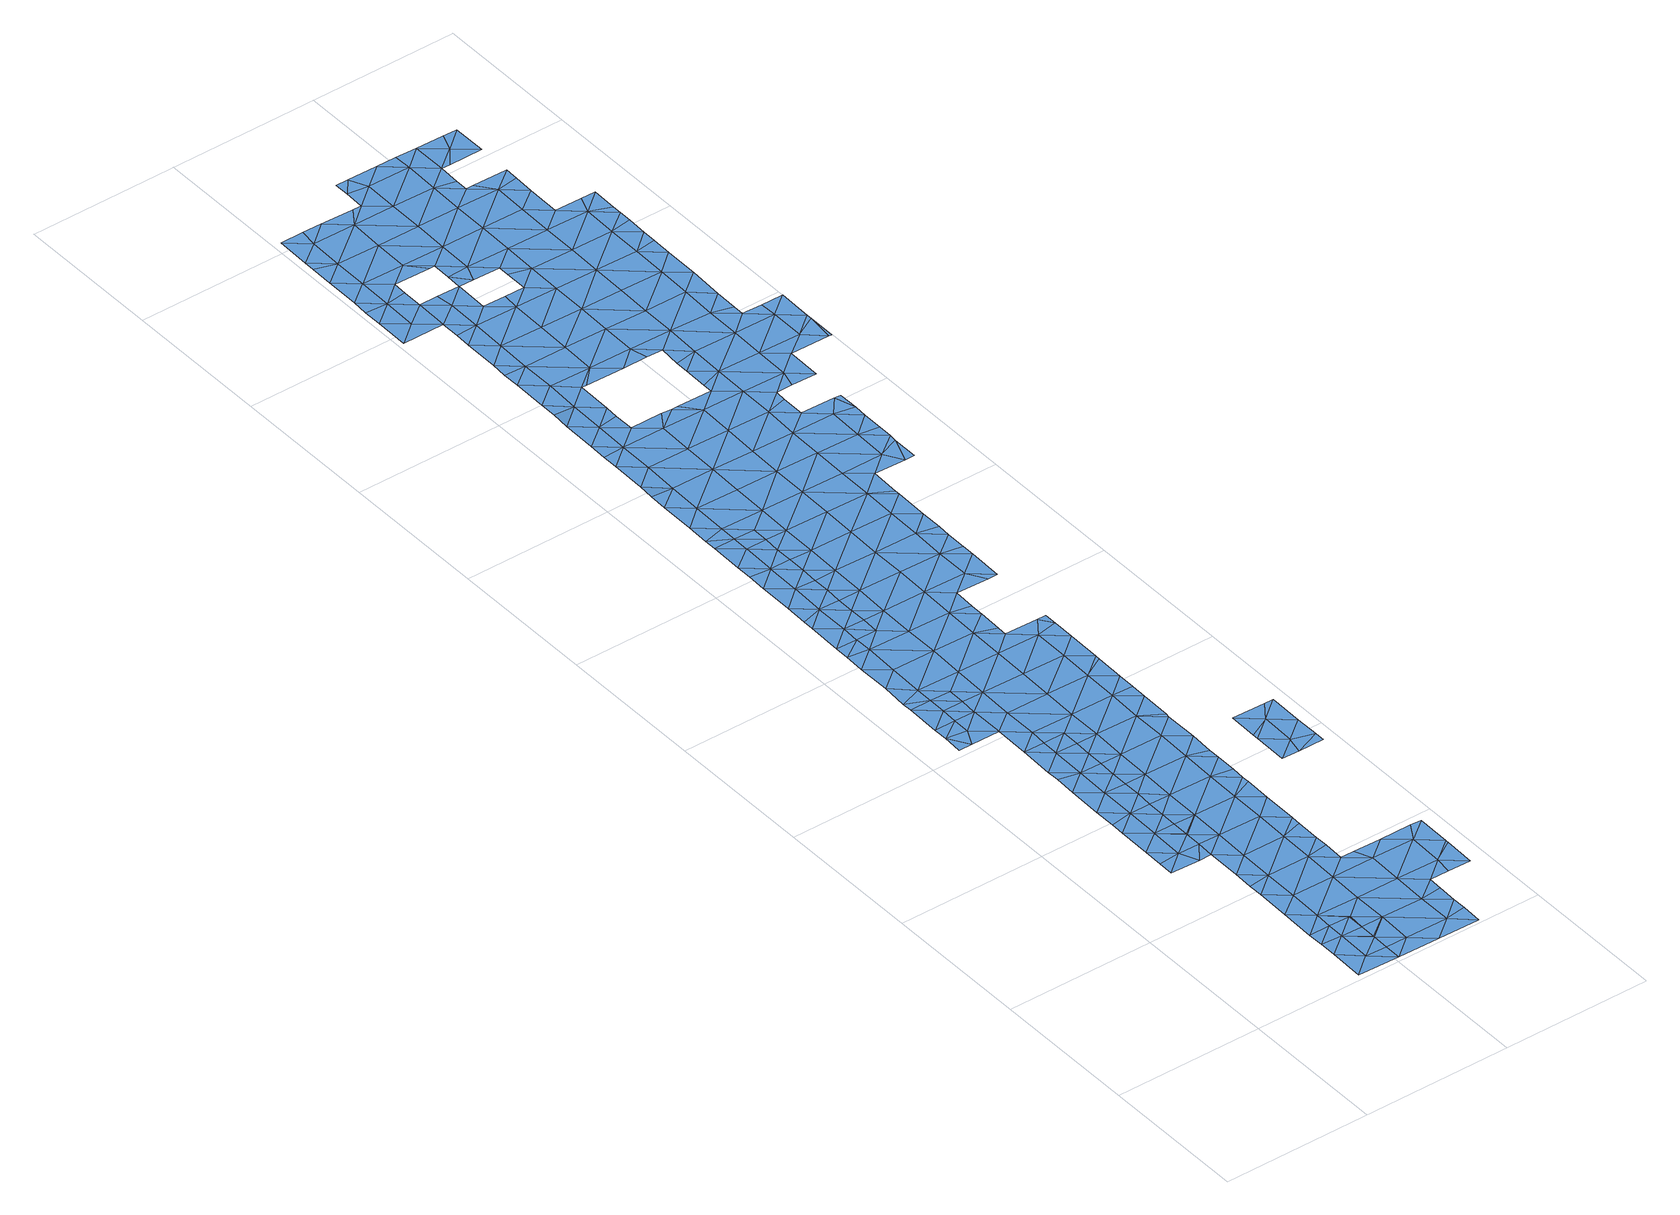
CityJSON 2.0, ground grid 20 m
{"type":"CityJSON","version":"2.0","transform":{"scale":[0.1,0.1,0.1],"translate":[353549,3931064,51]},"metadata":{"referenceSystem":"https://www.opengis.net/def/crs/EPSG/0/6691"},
"CityObjects":{
"waterbody1":{"type":"WaterBody","attributes":{"name":"4","class":"1140","function":"1","WaterBodyRiverFloodingRiskAttribute.description":"6","WaterBodyRiverFloodingRiskAttribute.rankOrg":"2","WaterBodyRiverFloodingRiskAttribute.adminType":"2","WaterBodyRiverFloodingRiskAttribute.scale":"L1"},"geometry":[{"type":"MultiSurface","lod":"1","boundaries":[[[0,1,2]],[[3,4,2]],[[0,2,5]],[[6,2,4]],[[7,6,4]],[[8,7,4]],[[8,4,9]],[[3,2,10]],[[11,10,2]],[[12,10,11]],[[11,2,1]],[[0,13,1]],[[4,3,9]],[[6,5,2]]]}]},
"waterbody2":{"type":"WaterBody","attributes":{"name":"4","class":"1140","function":"1","WaterBodyRiverFloodingRiskAttribute.description":"6","WaterBodyRiverFloodingRiskAttribute.rankOrg":"1","WaterBodyRiverFloodingRiskAttribute.adminType":"2","WaterBodyRiverFloodingRiskAttribute.scale":"L1"},"geometry":[{"type":"MultiSurface","lod":"1","boundaries":[[[14,12,15]],[[12,11,15]],[[16,14,17]],[[14,15,17]],[[11,1,15]],[[18,19,16]],[[7,20,6]],[[7,8,20]],[[21,20,8]],[[6,22,5]],[[13,15,1]],[[23,19,18]],[[16,17,18]],[[24,25,26]],[[20,22,6]],[[0,5,22]],[[13,0,22]],[[27,23,28]],[[24,29,25]],[[23,18,28]],[[25,30,31]],[[15,13,32]],[[33,18,17]],[[28,34,27]],[[17,15,35]],[[36,27,34]],[[30,25,29]],[[13,22,32]],[[35,15,32]],[[37,36,34]],[[37,38,39]],[[20,40,22]],[[41,28,18]],[[42,43,44]],[[40,20,21]],[[34,38,37]],[[29,24,45]],[[46,38,47]],[[46,39,38]],[[48,30,29]],[[44,49,50]],[[33,17,35]],[[45,48,29]],[[40,51,22]],[[38,52,47]],[[53,45,54]],[[44,43,49]],[[28,55,34]],[[56,57,50]],[[58,53,54]],[[59,52,60]],[[49,56,50]],[[61,40,21]],[[59,47,52]],[[32,22,51]],[[41,18,33]],[[41,55,28]],[[43,62,49]],[[52,63,60]],[[53,64,45]],[[34,65,38]],[[66,33,35]],[[57,67,68]],[[56,67,57]],[[69,60,63]],[[35,32,70]],[[71,69,63]],[[48,45,64]],[[55,65,34]],[[58,72,53]],[[73,66,35]],[[32,51,70]],[[74,51,40]],[[64,75,48]],[[76,77,78]],[[38,79,52]],[[80,41,33]],[[81,68,82]],[[83,56,49]],[[75,62,84]],[[78,71,76]],[[85,40,61]],[[82,68,67]],[[86,49,62]],[[84,48,75]],[[87,33,66]],[[71,63,76]],[[65,79,38]],[[73,35,70]],[[88,64,53]],[[40,85,74]],[[80,33,87]],[[83,67,56]],[[74,89,51]],[[90,72,91]],[[52,92,63]],[[51,93,70]],[[88,53,72]],[[90,77,76]],[[91,77,90]],[[73,94,66]],[[95,82,67]],[[86,62,75]],[[96,41,80]],[[55,41,97]],[[98,75,64]],[[51,89,93]],[[97,41,96]],[[90,88,72]],[[49,86,83]],[[88,98,64]],[[92,52,79]],[[65,55,99]],[[100,70,93]],[[55,97,99]],[[76,63,101]],[[76,102,90]],[[95,67,103]],[[75,104,86]],[[94,73,105]],[[100,106,70]],[[67,83,103]],[[107,108,65]],[[101,63,92]],[[109,100,93]],[[65,99,107]],[[79,65,108]],[[73,70,106]],[[110,88,90]],[[111,75,98]],[[112,92,79]],[[86,113,83]],[[114,112,79]],[[115,95,103]],[[114,79,108]],[[116,95,115]],[[105,73,106]],[[104,75,111]],[[117,116,115]],[[76,101,102]],[[118,101,92]],[[109,119,100]],[[120,121,122]],[[83,123,103]],[[124,125,126]],[[127,92,112]],[[120,117,115]],[[122,117,120]],[[124,128,129]],[[118,92,127]],[[90,102,110]],[[130,111,98]],[[86,104,113]],[[131,105,106]],[[124,126,128]],[[98,88,132]],[[133,134,129]],[[135,136,137]],[[128,133,129]],[[118,138,101]],[[103,139,115]],[[140,100,119]],[[135,121,120]],[[137,121,135]],[[106,100,141]],[[132,88,110]],[[102,101,138]],[[141,100,140]],[[142,104,111]],[[126,143,128]],[[83,113,123]],[[144,131,106]],[[141,144,106]],[[135,145,136]],[[146,110,102]],[[134,147,148]],[[145,149,150]],[[151,113,104]],[[115,152,120]],[[153,102,138]],[[150,136,145]],[[148,147,154]],[[130,98,132]],[[147,134,133]],[[146,102,153]],[[139,152,115]],[[103,123,139]],[[143,155,128]],[[156,157,154]],[[147,156,154]],[[120,158,135]],[[159,160,143]],[[161,162,113]],[[160,149,145]],[[159,149,160]],[[163,110,146]],[[161,113,151]],[[142,111,130]],[[152,158,120]],[[132,110,164]],[[123,113,162]],[[133,128,155]],[[151,104,142]],[[110,163,164]],[[165,145,135]],[[160,155,143]],[[157,166,167]],[[168,130,132]],[[169,147,133]],[[156,166,157]],[[167,166,170]],[[171,132,164]],[[123,162,172]],[[158,165,135]],[[139,123,173]],[[174,160,145]],[[132,171,168]],[[123,172,173]],[[175,176,170]],[[147,169,156]],[[166,175,170]],[[133,155,177]],[[130,178,142]],[[151,142,179]],[[169,133,177]],[[130,168,178]],[[180,166,156]],[[139,181,152]],[[176,182,183]],[[178,184,142]],[[175,182,176]],[[160,185,155]],[[183,182,186]],[[142,184,179]],[[139,173,187]],[[166,188,175]],[[152,181,158]],[[145,165,174]],[[189,187,173]],[[155,190,177]],[[156,169,180]],[[180,191,166]],[[179,184,192]],[[193,194,195]],[[188,196,175]],[[197,186,182]],[[185,190,155]],[[198,186,197]],[[139,187,181]],[[199,165,158]],[[160,174,185]],[[177,190,169]],[[181,200,158]],[[198,201,202]],[[182,175,203]],[[188,166,191]],[[197,201,198]],[[195,204,205]],[[175,196,203]],[[202,201,206]],[[205,204,207]],[[203,208,182]],[[204,195,194]],[[189,209,187]],[[194,193,210]],[[211,212,206]],[[197,182,208]],[[191,213,188]],[[190,214,169]],[[209,215,187]],[[169,216,180]],[[204,217,207]],[[207,217,218]],[[211,206,201]],[[214,216,169]],[[181,187,215]],[[158,200,199]],[[174,219,185]],[[220,201,197]],[[221,222,212]],[[223,191,180]],[[174,165,219]],[[204,194,224]],[[218,225,226]],[[217,225,218]],[[221,210,222]],[[194,210,224]],[[227,181,215]],[[219,165,199]],[[221,212,211]],[[226,225,228]],[[200,181,229]],[[229,181,227]],[[230,220,208]],[[231,211,201]],[[204,232,217]],[[197,208,220]],[[233,204,224]],[[213,191,234]],[[220,231,201]],[[235,200,229]],[[204,233,232]],[[223,180,216]],[[224,210,236]],[[199,200,237]],[[191,223,234]],[[210,221,236]],[[238,228,239]],[[200,235,237]],[[228,225,239]],[[185,219,240]],[[190,185,241]],[[237,242,199]],[[231,243,211]],[[199,242,219]],[[230,244,220]],[[245,224,236]],[[223,246,234]],[[247,236,221]],[[185,240,241]],[[238,239,248]],[[243,249,211]],[[214,190,250]],[[217,232,251]],[[249,247,221]],[[221,211,249]],[[252,219,242]],[[225,217,253]],[[250,190,241]],[[254,219,252]],[[255,251,232]],[[240,219,254]],[[239,256,248]],[[244,257,220]],[[245,236,258]],[[258,236,247]],[[216,214,259]],[[217,251,253]],[[246,223,260]],[[239,225,261]],[[259,262,216]],[[257,263,220]],[[214,250,259]],[[261,225,253]],[[239,261,256]],[[223,216,262]],[[264,257,244]],[[231,220,263]],[[265,247,249]],[[241,240,266]],[[267,250,241]],[[240,254,266]],[[268,269,258]],[[251,255,270]],[[263,271,231]],[[260,223,262]],[[270,272,251]],[[273,270,269]],[[243,231,271]],[[243,274,249]],[[250,275,259]],[[276,277,260]],[[273,269,268]],[[254,278,266]],[[279,257,264]],[[262,276,260]],[[253,251,272]],[[241,266,267]],[[265,249,280]],[[277,276,281]],[[273,272,270]],[[282,262,259]],[[256,261,283]],[[275,284,259]],[[253,285,261]],[[284,282,259]],[[250,286,275]],[[281,287,288]],[[289,263,257]],[[279,289,257]],[[249,274,280]],[[276,287,281]],[[278,290,266]],[[250,267,286]],[[243,271,274]],[[273,268,291]],[[266,292,267]],[[290,292,266]],[[283,261,293]],[[253,272,285]],[[279,288,287]],[[278,294,290]],[[262,295,276]],[[296,286,267]],[[297,261,285]],[[289,298,263]],[[289,279,287]],[[299,296,267]],[[300,275,286]],[[293,261,297]],[[301,273,291]],[[273,302,272]],[[299,267,292]],[[303,280,274]],[[304,280,303]],[[262,282,295]],[[271,263,298]],[[291,304,303]],[[295,305,276]],[[303,301,291]],[[276,306,287]],[[293,307,308]],[[298,309,271]],[[308,310,311]],[[282,312,295]],[[286,296,313]],[[300,286,313]],[[293,297,307]],[[302,273,301]],[[287,306,289]],[[274,314,303]],[[308,307,310]],[[315,295,312]],[[316,300,313]],[[274,271,314]],[[285,272,317]],[[306,276,305]],[[314,271,309]],[[317,272,302]],[[318,298,289]],[[319,307,297]],[[315,320,295]],[[297,285,321]],[[322,318,289]],[[305,295,320]],[[301,303,323]],[[322,289,306]],[[310,307,324]],[[321,285,317]],[[325,309,298]],[[301,326,302]],[[303,314,323]],[[320,327,305]],[[318,325,298]],[[325,314,309]],[[319,297,321]],[[326,301,323]],[[305,328,306]],[[324,307,319]],[[302,329,317]],[[306,330,322]],[[317,331,321]],[[332,323,314]],[[333,302,326]],[[330,334,322]],[[335,318,322]],[[336,327,320]],[[337,324,319]],[[334,335,322]],[[331,338,321]],[[306,328,330]],[[338,339,321]],[[305,327,328]],[[329,302,333]],[[317,329,331]],[[340,314,325]],[[341,326,323]],[[319,321,339]],[[335,342,318]],[[343,333,326]],[[319,344,337]],[[318,342,325]],[[329,345,331]],[[328,346,330]],[[339,344,319]],[[332,314,340]],[[342,347,325]],[[348,327,336]],[[348,349,327]],[[325,347,340]],[[328,327,349]],[[329,350,345]],[[348,336,351]],[[352,353,339]],[[323,332,341]],[[329,333,354]],[[343,326,341]],[[333,343,354]],[[349,355,328]],[[356,332,340]],[[347,357,340]],[[344,339,353]],[[346,328,355]],[[358,350,329]],[[329,354,358]],[[341,359,343]],[[356,340,357]],[[360,341,332]],[[361,344,353]],[[352,362,353]],[[363,332,356]],[[360,332,363]],[[364,359,341]],[[365,341,360]],[[364,341,365]],[[361,353,366]],[[353,362,366]]]}]},
"waterbody3":{"type":"WaterBody","attributes":{"name":"4","class":"1140","function":"1","WaterBodyRiverFloodingRiskAttribute.description":"6","WaterBodyRiverFloodingRiskAttribute.rankOrg":"2","WaterBodyRiverFloodingRiskAttribute.adminType":"2","WaterBodyRiverFloodingRiskAttribute.scale":"L1"},"geometry":[{"type":"MultiSurface","lod":"1","boundaries":[[[58,54,367]],[[368,369,370]],[[370,371,368]],[[371,60,368]],[[59,60,371]],[[36,37,372]],[[371,373,374]],[[373,371,370]],[[367,54,375]],[[376,27,36]],[[376,372,377]],[[378,377,372]],[[378,372,379]],[[376,36,372]],[[380,71,78]],[[380,375,381]],[[77,367,380]],[[91,367,77]],[[91,72,367]],[[78,77,380]],[[60,69,368]],[[72,58,367]],[[69,71,368]],[[380,368,71]],[[368,380,369]],[[380,381,369]],[[380,367,375]],[[372,37,382]],[[372,382,379]],[[374,379,382]],[[47,59,371]],[[371,374,382]],[[382,47,371]],[[37,39,382]],[[46,382,39]],[[47,382,46]]]}]},
"waterbody4":{"type":"WaterBody","attributes":{"name":"4","class":"1140","function":"1","WaterBodyRiverFloodingRiskAttribute.description":"6","WaterBodyRiverFloodingRiskAttribute.rankOrg":"2","WaterBodyRiverFloodingRiskAttribute.adminType":"2","WaterBodyRiverFloodingRiskAttribute.scale":"L1"},"geometry":[{"type":"MultiSurface","lod":"1","boundaries":[[[43,42,383]],[[383,42,31]],[[383,31,30]],[[62,43,84]],[[43,383,84]],[[30,48,383]],[[84,383,48]]]}]},
"waterbody5":{"type":"WaterBody","attributes":{"name":"4","class":"1140","function":"1","WaterBodyRiverFloodingRiskAttribute.description":"6","WaterBodyRiverFloodingRiskAttribute.rankOrg":"2","WaterBodyRiverFloodingRiskAttribute.adminType":"2","WaterBodyRiverFloodingRiskAttribute.scale":"L1"},"geometry":[{"type":"MultiSurface","lod":"1","boundaries":[[[136,384,385]],[[136,150,384]],[[386,387,384]],[[388,384,387]],[[388,389,385]],[[385,389,390]],[[391,390,389]],[[392,390,391]],[[117,390,393]],[[122,390,117]],[[121,390,122]],[[137,385,121]],[[116,393,95]],[[82,95,393]],[[393,390,392]],[[81,82,393]],[[116,117,393]],[[81,393,392]],[[121,385,390]],[[159,143,126]],[[388,385,384]],[[137,136,385]],[[150,149,384]],[[386,384,394]],[[125,386,394]],[[159,126,394]],[[159,394,149]],[[149,394,384]],[[126,125,394]]]}]},
"waterbody6":{"type":"WaterBody","attributes":{"name":"4","class":"1140","function":"1","WaterBodyRiverFloodingRiskAttribute.description":"6","WaterBodyRiverFloodingRiskAttribute.rankOrg":"1","WaterBodyRiverFloodingRiskAttribute.adminType":"2","WaterBodyRiverFloodingRiskAttribute.scale":"L1"},"geometry":[{"type":"MultiSurface","lod":"1","boundaries":[[[395,396,397]],[[395,398,396]],[[396,398,399]],[[395,400,401]],[[402,403,404]],[[398,395,401]],[[397,405,403]],[[405,406,403]],[[403,406,404]],[[395,403,400]],[[397,403,395]],[[403,402,400]]]}]}
},
"vertices":[
[207,76,9],[207,99,9],[179,77,9],[151,55,9],[178,31,9],[207,54,9],[207,53,9],[206,30,9],[206,7,9],[150,8,9],[151,78,9],[179,100,9],[151,100,9],[208,99,9],
[152,147,9],[180,123,9],[153,193,9],[181,169,9],[181,215,9],[153,212,9],[235,30,9],[263,6,9],[236,76,9],[154,239,9],[64,611,9],[47,637,9],[46,611,9],[154,285,9],[182,261,9],[75,633,9],[75,656,9],[47,656,9],[236,122,9],[238,215,9],[183,308,9],[237,168,9],[155,309,9],[155,331,9],[184,354,9],[155,332,9],[292,29,9],[239,261,9],[48,703,9],[76,703,9],[48,716,9],[103,610,9],[155,355,9],[156,377,9],[103,656,9],[76,726,9],[49,750,10],[292,75,9],[184,400,9],[131,586,9],[102,563,9],[240,307,9],[77,772,10],[49,795,10],[130,563,9],[156,401,9],[157,424,9],[319,5,9],[104,702,9],[185,447,9],[131,632,9],[240,353,9],[266,191,9],[78,818,10],[50,822,10],[157,447,9],[293,121,9],[157,470,9],[159,563,9],[294,168,9],[320,52,9],[132,678,9],[186,493,9],[158,516,9],[158,493,9],[241,399,9],[267,237,9],[50,842,10],[78,841,10],[134,771,10],[104,679,9],[320,33,9],[133,725,9],[267,219,9],[187,585,9],[321,78,9],[187,539,9],[159,539,9],[242,446,9],[321,97,9],[285,191,9],[106,841,10],[267,269,9],[268,283,9],[188,631,9],[268,330,9],[350,120,9],[243,492,9],[243,538,9],[134,817,10],[190,724,9],[322,190,9],[351,167,9],[269,365,9],[269,375,9],[347,97,9],[244,584,9],[189,677,9],[270,422,9],[190,770,10],[270,394,9],[135,864,10],[107,864,10],[107,887,10],[271,469,9],[378,96,9],[136,910,10],[108,933,10],[107,910,10],[191,816,10],[54,1088,10],[54,1072,10],[82,1072,10],[270,437,9],[82,1095,10],[55,1119,10],[246,676,9],[365,190,9],[245,630,9],[83,1142,10],[55,1166,10],[137,956,10],[109,979,10],[108,956,10],[271,514,9],[192,863,10],[379,138,9],[379,143,9],[246,723,9],[110,1071,10],[380,189,9],[138,1002,10],[272,561,9],[84,1188,10],[56,1190,10],[109,1026,10],[109,1003,10],[218,747,9],[193,909,10],[272,520,9],[56,1211,11],[139,1094,10],[85,1234,11],[57,1258,11],[193,955,10],[110,1049,10],[138,1048,10],[218,760,10],[219,792,10],[273,583,9],[273,607,9],[194,1001,10],[85,1280,11],[57,1279,11],[274,653,9],[141,1187,10],[58,1304,11],[274,646,9],[219,810,10],[220,839,10],[195,1047,10],[86,1326,11],[58,1350,11],[140,1141,10],[275,699,9],[263,746,9],[141,1233,11],[249,908,10],[87,1373,11],[59,1374,12],[275,729,9],[196,1093,10],[59,1396,12],[249,862,10],[114,1303,11],[264,838,10],[196,1140,10],[142,1280,11],[275,746,9],[5,1582,12],[34,1605,12],[6,1628,12],[114,1330,11],[88,1419,12],[60,1443,12],[251,1000,10],[250,954,10],[88,1465,12],[60,1466,12],[115,1349,11],[35,1651,12],[6,1653,12],[61,1488,12],[7,1675,12],[115,1395,12],[277,838,10],[62,1582,12],[89,1511,12],[61,1535,12],[157,1303,11],[197,1186,10],[278,885,10],[198,1232,11],[36,1697,12],[7,1721,12],[252,1046,10],[144,1418,12],[90,1558,12],[62,1557,12],[199,1279,11],[63,1627,12],[36,1743,12],[8,1752,12],[278,902,10],[8,1767,12],[278,930,10],[121,1395,12],[145,1464,12],[64,1674,12],[63,1655,12],[171,1302,11],[279,948,10],[91,1604,12],[279,977,10],[9,1813,12],[37,1789,12],[252,1092,10],[253,1139,10],[280,1023,10],[146,1510,12],[173,1394,12],[88,1627,12],[180,1302,11],[118,1581,12],[40,1813,12],[147,1557,12],[254,1185,10],[92,1696,12],[280,1030,10],[93,1742,12],[281,1069,10],[113,1673,12],[66,1812,12],[201,1417,12],[119,1626,12],[255,1231,11],[227,1301,11],[94,1788,12],[255,1278,11],[202,1463,12],[207,1394,12],[149,1580,12],[309,1092,10],[310,1138,10],[139,1626,12],[120,1648,12],[120,1673,12],[203,1509,12],[149,1695,12],[148,1649,12],[203,1556,12],[283,1207,11],[256,1324,11],[227,1314,11],[324,1068,10],[229,1393,12],[176,1580,12],[228,1347,11],[284,1254,11],[110,1811,12],[283,1238,11],[150,1742,12],[311,1184,10],[257,1370,11],[228,1365,11],[258,1416,12],[337,1103,10],[176,1625,12],[338,1114,10],[122,1811,12],[337,1068,10],[312,1277,11],[338,1161,10],[150,1788,12],[258,1462,12],[338,1133,10],[330,1207,10],[205,1648,12],[206,1695,12],[204,1602,12],[176,1610,12],[313,1323,11],[314,1369,11],[151,1834,12],[123,1838,12],[259,1508,12],[139,1858,12],[123,1858,12],[306,1254,11],[339,1179,10],[260,1555,12],[340,1253,11],[339,1206,10],[206,1741,12],[315,1461,12],[208,1833,12],[341,1300,11],[207,1787,12],[314,1415,11],[261,1601,12],[180,1857,12],[316,1507,12],[261,1647,12],[370,1322,11],[370,1368,11],[263,1740,12],[342,1392,11],[235,1763,12],[317,1600,12],[262,1694,12],[342,1407,11],[343,1438,11],[394,1299,11],[207,1857,12],[235,1780,12],[236,1809,12],[317,1554,12],[318,1646,12],[344,1484,12],[290,1670,12],[236,1856,12],[245,1763,12],[369,1391,11],[344,1530,12],[398,1337,11],[398,1344,11],[292,1762,12],[398,1299,11],[247,1809,12],[265,1832,12],[291,1716,12],[399,1391,11],[345,1577,12],[345,1558,12],[292,1744,12],[327,1669,12],[346,1622,12],[274,1855,12],[293,1809,12],[346,1604,12],[347,1669,12],[346,1635,12],[293,1855,12],
[130,540,9],[128,448,9],[100,471,9],[99,425,9],[128,401,9],[126,309,9],[99,396,9],[99,378,9],[101,517,9],[137,285,9],[97,286,9],[98,307,9],[98,333,9],[129,494,9],[101,500,9],[127,355,9],
[76,679,9],
[81,1003,10],[80,957,10],[53,1027,10],[53,1006,10],[52,980,10],[52,934,10],[79,911,10],[51,903,10],[51,888,10],[79,865,10],[82,1049,10],
[354,397,9],[383,388,9],[383,420,9],[349,374,9],[383,374,9],[326,421,9],[325,375,9],[326,429,9],[355,444,9],[327,468,9],[384,467,9],[372,467,9]
]}
